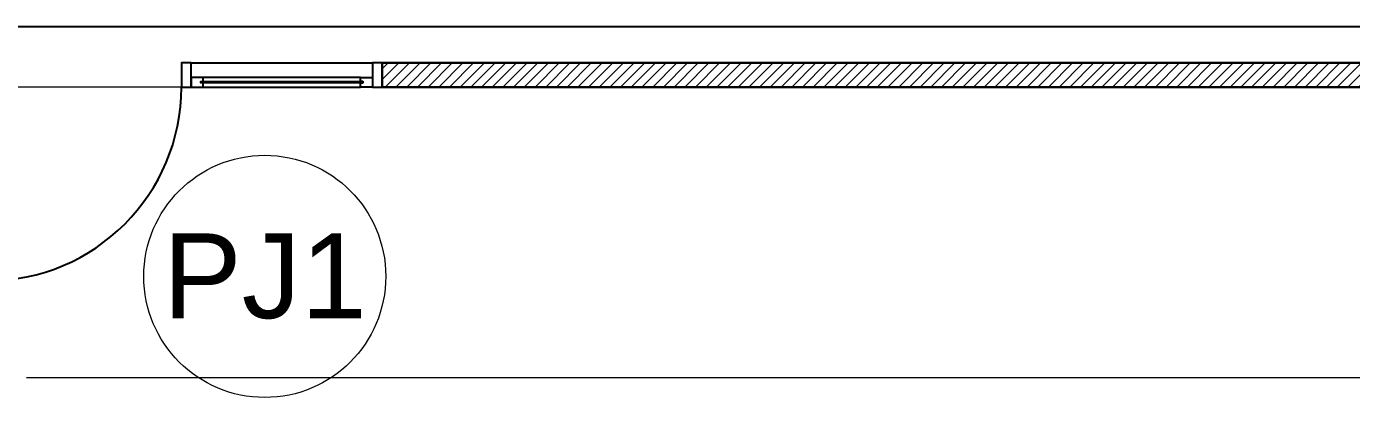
# Model space of a CAD drawing. Header units: millimetres. Extents: x -108 to 351, y -17 to 192.
# Drawn here: x 0.45 to 5.92, y -1.53 to 0 of the extents above; entities that cross this region are included whole.
import ezdxf
from ezdxf.enums import TextEntityAlignment as Align

# ---------------------------------------------------------------- set-up
doc = ezdxf.new("R2010")
doc.units = ezdxf.units.MM
for name, color, linetype, lineweight in [('ars', 11, 'Continuous', 0), ('KOL', 1, 'Continuous', 30), ('lan', 7, 'Continuous', 15), ('NOT', 7, 'Continuous', 20)]:
    doc.layers.add(name, color=color, linetype=linetype, lineweight=lineweight)
doc.layers.add('as', color=1, linetype='Continuous', plot=False)
doc.layers.add('Kusen', color=30, linetype='Continuous')
doc.styles.add('S', font='simplex', dxfattribs={"width": 0.75})
doc.styles.get("Standard").update_dxf_attribs({"font": 'arial.ttf'})

# ---------------------------------------------------------------- blocks, each defined once
blk = doc.blocks.new('NAV')
blk.add_circle((0, -0.4), 0.4)
at = {"style": 'S', "width": 0.75, "flags": 4}
blk.add_attdef('AV', text='', height=0.3, dxfattribs=at).set_placement((0, -0.4), align=Align.MIDDLE)
blk = doc.blocks.new('P.80')
at = {"layer": 'Kusen'}
for points in [[(-69.8094, -74.8368), (-69.7694, -74.8368), (-69.7694, -74.0368), (-69.8094, -74.0368)], [(-70.6094, -74.9368), (-70.5694, -74.9368), (-70.5694, -74.8368), (-70.6094, -74.8368)], [(-69.7694, -74.9368), (-69.7294, -74.9368), (-69.7294, -74.8368), (-69.7694, -74.8368)]]:
    blk.add_lwpolyline(points, close=True, dxfattribs=at)
blk.add_arc((-69.7694, -74.8368), 0.8, 90, 180, dxfattribs=at)
blk = doc.blocks.new('lt dasar')
at = {"layer": 'ars'}
h = blk.add_hatch(dxfattribs=at)
h.set_pattern_fill('ANSI31', color=256, scale=0.25, angle=180, style=0)
h.set_pattern_definition([(225, (-485.678732, 382.454584), (0.0220970869, -0.0220970869), [])])
h.paths.add_polyline_path([(6.1, -0.15), (6.1, -0.25), (1.92, -0.25), (1.92, -0.15)])
at = {"layer": 'as'}
blk.add_line((0, 0), (74.4, 0), dxfattribs=at)
at = {"layer": 'KOL'}
blk.add_lwpolyline([(1.92, -0.15), (6.1, -0.15), (6.1, -0.25), (1.92, -0.25)], close=True, dxfattribs=at)
at = {"layer": 'Kusen'}
for p, q in [((1.13, -0.15), (1.88, -0.15)), ((1.83, -0.21), (1.18, -0.21)), ((1.18, -0.25), (1.83, -0.25))]:
    blk.add_line(p, q, dxfattribs=at)
blk.add_lwpolyline([(1.88, -0.25), (1.92, -0.25), (1.92, -0.15), (1.88, -0.15)], close=True, dxfattribs=at)
for points in [[(1.18, -0.2275), (1.18, -0.21), (1.13, -0.21), (1.13, -0.25), (1.18, -0.25), (1.18, -0.2325), (1.17, -0.2325), (1.17, -0.2275), (1.18, -0.2275)], [(1.83, -0.2275), (1.83, -0.21), (1.88, -0.21), (1.88, -0.25), (1.83, -0.25), (1.83, -0.2325), (1.84, -0.2325), (1.84, -0.2275), (1.83, -0.2275)]]:
    blk.add_lwpolyline(points, dxfattribs=at)
at = {"layer": 'Kusen', "color": 141}
blk.add_lwpolyline([(1.17, -0.2275), (1.84, -0.2275), (1.84, -0.2325), (1.17, -0.2325)], close=True, dxfattribs=at)
at = {"layer": 'lan'}
for p, q in [((1.09, -0.25), (0.33, -0.25)), ((0.45, -1.45), (73.95, -1.45))]:
    blk.add_line(p, q, dxfattribs=at)
at = {"layer": 'Kusen', "rotation": 180}
blk.add_blockref('P.80', (-69.4794, -75.0868), dxfattribs=at)

msp = doc.modelspace()

# ---------------------------------------------------------------- block references
at = {"layer": 'lan'}
msp.add_blockref('lt dasar', (0, 0), dxfattribs=at)
at = {"layer": 'NOT'}
ref = msp.add_blockref('NAV', (1.43451, -0.53186), dxfattribs=dict(at, xscale=1.25, yscale=1.25, zscale=1.25))
ref.add_attrib('AV', 'PJ1', dxfattribs={"layer": '0', "height": 0.35, "flags": 4}).set_placement((1.43451, -1.03186), align=Align.MIDDLE)

doc.saveas('drawing.dxf')
